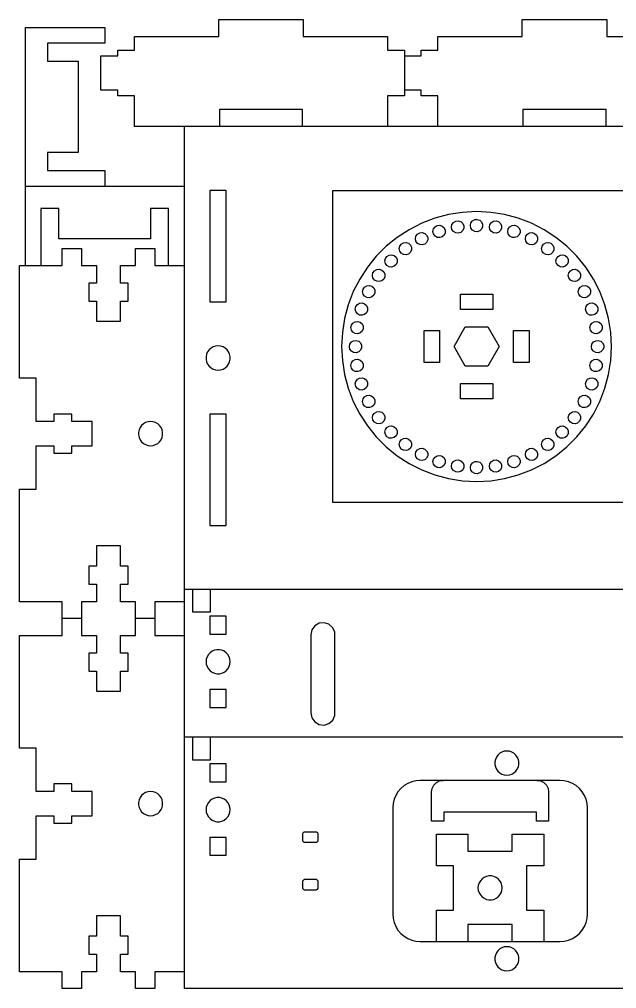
# Model space of a CAD drawing. Header units: millimetres. Extents: x 2644 to 3005, y 284 to 641.
# Drawn here: x 2644.4 to 2751.2, y 467.2 to 640.5 of the extents above; entities that cross this region are included whole.
import ezdxf

# ---------------------------------------------------------------- set-up
doc = ezdxf.new("R2010")
doc.units = ezdxf.units.MM
doc.layers.add('图层 01', color=18, linetype='Continuous', true_color=0x000000)

msp = doc.modelspace()

# ---------------------------------------------------------------- linework, layer by layer
at = {"layer": '图层 01', "color": 5, "true_color": 0x0000ff}
for p, q in [((2680.02, 637.48), (2680.02, 640.53)), ((2680.02, 640.53), (2695.14, 640.53)), ((2695.14, 640.53), (2695.14, 637.48)), ((2734.3, 637.48), (2734.3, 640.53)), ((2734.3, 640.53), (2749.41, 640.53)), ((2749.41, 640.53), (2749.41, 637.48)), ((2645.43, 610.7), (2645.43, 639.08)), ((2645.43, 639.08), (2659.61, 639.08)), ((2659.61, 639.08), (2659.61, 636.3)), ((2659.61, 636.3), (2649.41, 636.3)), ((2649.41, 636.3), (2649.41, 633.08)), ((2664.94, 635.03), (2664.94, 637.48)), ((2664.94, 637.48), (2680.02, 637.48)), ((2695.14, 637.48), (2710.22, 637.48)), ((2710.22, 637.48), (2710.22, 635.03)), ((2719.22, 635.03), (2719.22, 637.48)), ((2719.22, 637.48), (2734.3, 637.48)), ((2749.41, 637.48), (2764.5, 637.48)), ((2661.94, 634.03), (2661.94, 635.03)), ((2661.94, 635.03), (2664.94, 635.03)), ((2710.22, 635.03), (2713.22, 635.03)), ((2713.22, 635.03), (2713.22, 626.85)), ((2716.22, 634.03), (2716.22, 635.03)), ((2716.22, 635.03), (2719.22, 635.03)), ((2649.41, 633.08), (2654.85, 633.08)), ((2654.85, 633.08), (2654.85, 616.7)), ((2658.94, 627.85), (2658.94, 634.03)), ((2658.94, 634.03), (2661.94, 634.03)), ((2713.22, 634.03), (2716.22, 634.03)), ((2661.94, 627.85), (2658.94, 627.85)), ((2661.94, 626.85), (2661.94, 627.85)), ((2716.22, 627.85), (2713.22, 627.85)), ((2716.22, 626.85), (2716.22, 627.85)), ((2664.94, 626.85), (2661.94, 626.85)), ((2664.94, 621.35), (2664.94, 626.85)), ((2713.22, 626.85), (2710.22, 626.85)), ((2710.22, 626.85), (2710.22, 621.35)), ((2719.22, 626.85), (2716.22, 626.85)), ((2719.22, 621.35), (2719.22, 626.85)), ((2695.01, 624.4), (2680.15, 624.4)), ((2680.15, 624.4), (2680.15, 621.35)), ((2695.01, 621.35), (2695.01, 624.4)), ((2749.28, 624.4), (2734.43, 624.4)), ((2734.43, 624.4), (2734.43, 621.35)), ((2749.28, 621.35), (2749.28, 624.4)), ((2821.78, 621.35), (2664.94, 621.35)), ((2673.81, 621.35), (2673.81, 467.16)), ((2654.85, 616.7), (2649.41, 616.7)), ((2649.41, 616.7), (2649.41, 613.48)), ((2649.41, 613.48), (2659.61, 613.48)), ((2659.61, 613.48), (2659.61, 610.7)), ((2645.43, 596.52), (2645.43, 610.7)), ((2645.43, 610.7), (2673.81, 610.7)), ((2681.36, 609.92), (2678.44, 609.92)), ((2678.44, 609.92), (2678.44, 590)), ((2681.36, 590), (2681.36, 609.92)), ((2802.35, 609.87), (2700.33, 609.87)), ((2700.33, 609.87), (2700.33, 554.15)), ((2651.43, 606.72), (2648.21, 606.72)), ((2648.21, 606.72), (2648.21, 596.52)), ((2651.43, 601.28), (2651.43, 606.72)), ((2671.03, 606.72), (2667.81, 606.72)), ((2667.81, 606.72), (2667.81, 601.28)), ((2671.03, 596.52), (2671.03, 606.72)), ((2721.11, 605.62), (2718.67, 604.96)), ((2723.61, 606.01), (2721.11, 605.62)), ((2726.13, 606.15), (2723.61, 606.01)), ((2728.65, 606.01), (2726.13, 606.15)), ((2731.15, 605.62), (2728.65, 606.01)), ((2733.59, 604.96), (2731.15, 605.62)), ((2716.31, 604.06), (2714.06, 602.91)), ((2718.67, 604.96), (2716.31, 604.06)), ((2718.43, 603.05), (2718.7, 603.42)), ((2718.7, 603.42), (2719.1, 603.65)), ((2719.1, 603.65), (2719.56, 603.7)), ((2719.56, 603.7), (2719.99, 603.56)), ((2719.99, 603.56), (2720.34, 603.25)), ((2721.63, 603.39), (2721.73, 603.84)), ((2721.73, 602.94), (2721.63, 603.39)), ((2721.73, 603.84), (2722, 604.21)), ((2722, 604.21), (2722.4, 604.44)), ((2722.4, 604.44), (2722.86, 604.49)), ((2722.86, 604.49), (2723.3, 604.35)), ((2723.3, 604.35), (2723.64, 604.04)), ((2723.64, 604.04), (2723.83, 603.62)), ((2723.83, 603.62), (2723.83, 603.16)), ((2725.02, 603.66), (2725.12, 604.11)), ((2725.12, 603.2), (2725.02, 603.66)), ((2725.12, 604.11), (2725.39, 604.48)), ((2725.39, 604.48), (2725.79, 604.71)), ((2725.79, 604.71), (2726.24, 604.76)), ((2726.24, 604.76), (2726.68, 604.62)), ((2726.68, 604.62), (2727.02, 604.31)), ((2727.02, 604.31), (2727.21, 603.89)), ((2727.21, 603.43), (2727.02, 603)), ((2727.21, 603.89), (2727.21, 603.43)), ((2728.41, 603.39), (2728.5, 603.84)), ((2728.5, 602.94), (2728.41, 603.39)), ((2728.5, 603.84), (2728.77, 604.21)), ((2728.77, 604.21), (2729.17, 604.44)), ((2729.17, 604.44), (2729.63, 604.49)), ((2729.63, 604.49), (2730.07, 604.35)), ((2730.07, 604.35), (2730.41, 604.04)), ((2730.41, 604.04), (2730.6, 603.62)), ((2730.6, 603.62), (2730.6, 603.16)), ((2731.8, 603.05), (2732.08, 603.42)), ((2732.08, 603.42), (2732.47, 603.65)), ((2732.47, 603.65), (2732.93, 603.7)), ((2732.93, 603.7), (2733.37, 603.56)), ((2733.37, 603.56), (2733.71, 603.25)), ((2735.94, 604.06), (2733.59, 604.96)), ((2738.2, 602.91), (2735.94, 604.06)), ((2714.06, 602.91), (2711.94, 601.54)), ((2715.19, 601.3), (2715.29, 601.75)), ((2715.29, 601.75), (2715.56, 602.12)), ((2715.56, 602.12), (2715.96, 602.35)), ((2715.96, 602.35), (2716.42, 602.4)), ((2716.42, 602.4), (2716.86, 602.26)), ((2716.86, 602.26), (2717.2, 601.95)), ((2717.2, 601.95), (2717.39, 601.53)), ((2718.33, 602.6), (2718.43, 603.05)), ((2718.43, 602.15), (2718.33, 602.6)), ((2718.7, 601.77), (2718.43, 602.15)), ((2719.1, 601.54), (2718.7, 601.77)), ((2719.99, 601.64), (2719.56, 601.49)), ((2720.34, 601.94), (2719.99, 601.64)), ((2720.34, 603.25), (2720.52, 602.83)), ((2720.52, 602.37), (2720.34, 601.94)), ((2720.52, 602.83), (2720.52, 602.37)), ((2722, 602.57), (2721.73, 602.94)), ((2722.4, 602.34), (2722, 602.57)), ((2722.86, 602.29), (2722.4, 602.34)), ((2723.3, 602.43), (2722.86, 602.29)), ((2723.64, 602.74), (2723.3, 602.43)), ((2723.83, 603.16), (2723.64, 602.74)), ((2725.39, 602.83), (2725.12, 603.2)), ((2725.79, 602.6), (2725.39, 602.83)), ((2726.24, 602.55), (2725.79, 602.6)), ((2726.68, 602.7), (2726.24, 602.55)), ((2727.02, 603), (2726.68, 602.7)), ((2728.77, 602.57), (2728.5, 602.94)), ((2729.17, 602.34), (2728.77, 602.57)), ((2729.63, 602.29), (2729.17, 602.34)), ((2730.07, 602.43), (2729.63, 602.29)), ((2730.41, 602.74), (2730.07, 602.43)), ((2730.6, 603.16), (2730.41, 602.74)), ((2731.71, 602.6), (2731.8, 603.05)), ((2731.8, 602.15), (2731.71, 602.6)), ((2732.08, 601.77), (2731.8, 602.15)), ((2732.47, 601.54), (2732.08, 601.77)), ((2733.37, 601.64), (2732.93, 601.49)), ((2733.71, 601.94), (2733.37, 601.64)), ((2733.71, 603.25), (2733.9, 602.83)), ((2733.9, 602.37), (2733.71, 601.94)), ((2733.9, 602.83), (2733.9, 602.37)), ((2734.85, 601.3), (2734.94, 601.75)), ((2734.94, 601.75), (2735.21, 602.12)), ((2735.21, 602.12), (2735.61, 602.35)), ((2735.61, 602.35), (2736.07, 602.4)), ((2736.07, 602.4), (2736.51, 602.26)), ((2736.51, 602.26), (2736.85, 601.95)), ((2736.85, 601.95), (2737.04, 601.53)), ((2740.31, 601.54), (2738.2, 602.91)), ((2667.81, 601.28), (2651.43, 601.28)), ((2709.98, 599.95), (2708.19, 598.16)), ((2711.94, 601.54), (2709.98, 599.95)), ((2712.3, 599.52), (2712.39, 599.97)), ((2712.39, 599.97), (2712.66, 600.35)), ((2712.66, 600.35), (2713.06, 600.58)), ((2713.06, 600.58), (2713.52, 600.62)), ((2713.52, 600.62), (2713.96, 600.48)), ((2713.96, 600.48), (2714.3, 600.17)), ((2714.3, 600.17), (2714.49, 599.75)), ((2715.29, 600.85), (2715.19, 601.3)), ((2715.56, 600.47), (2715.29, 600.85)), ((2715.96, 600.24), (2715.56, 600.47)), ((2716.42, 600.19), (2715.96, 600.24)), ((2716.86, 600.34), (2716.42, 600.19)), ((2717.2, 600.65), (2716.86, 600.34)), ((2717.39, 601.07), (2717.2, 600.65)), ((2717.39, 601.53), (2717.39, 601.07)), ((2719.56, 601.49), (2719.1, 601.54)), ((2732.93, 601.49), (2732.47, 601.54)), ((2734.94, 600.85), (2734.85, 601.3)), ((2735.21, 600.47), (2734.94, 600.85)), ((2735.61, 600.24), (2735.21, 600.47)), ((2736.07, 600.19), (2735.61, 600.24)), ((2736.51, 600.34), (2736.07, 600.19)), ((2736.85, 600.65), (2736.51, 600.34)), ((2737.04, 601.07), (2736.85, 600.65)), ((2737.04, 601.53), (2737.04, 601.07)), ((2737.74, 599.52), (2737.84, 599.97)), ((2737.84, 599.97), (2738.11, 600.35)), ((2738.11, 600.35), (2738.51, 600.58)), ((2738.51, 600.58), (2738.97, 600.62)), ((2738.97, 600.62), (2739.4, 600.48)), ((2739.4, 600.48), (2739.75, 600.17)), ((2739.75, 600.17), (2739.93, 599.75)), ((2742.28, 599.95), (2740.31, 601.54)), ((2744.06, 598.16), (2742.28, 599.95)), ((2652, 596.52), (2652, 599.52)), ((2652, 599.52), (2655.46, 599.52)), ((2655.46, 599.52), (2655.46, 596.52)), ((2665.14, 596.52), (2665.14, 599.52)), ((2665.14, 599.52), (2668.6, 599.52)), ((2668.6, 599.52), (2668.6, 596.52)), ((2708.19, 598.16), (2706.6, 596.2)), ((2709.81, 597.77), (2710.08, 598.14)), ((2710.08, 598.14), (2710.48, 598.37)), ((2710.48, 598.37), (2710.94, 598.42)), ((2710.94, 598.42), (2711.38, 598.28)), ((2711.38, 598.28), (2711.72, 597.97)), ((2712.39, 599.07), (2712.3, 599.52)), ((2712.66, 598.7), (2712.39, 599.07)), ((2713.06, 598.47), (2712.66, 598.7)), ((2713.52, 598.42), (2713.06, 598.47)), ((2713.96, 598.56), (2713.52, 598.42)), ((2714.3, 598.87), (2713.96, 598.56)), ((2714.49, 599.29), (2714.3, 598.87)), ((2714.49, 599.75), (2714.49, 599.29)), ((2737.84, 599.07), (2737.74, 599.52)), ((2738.11, 598.7), (2737.84, 599.07)), ((2738.51, 598.47), (2738.11, 598.7)), ((2738.97, 598.42), (2738.51, 598.47)), ((2739.4, 598.56), (2738.97, 598.42)), ((2739.75, 598.87), (2739.4, 598.56)), ((2739.93, 599.29), (2739.75, 598.87)), ((2739.93, 599.75), (2739.93, 599.29)), ((2740.42, 597.77), (2740.69, 598.14)), ((2740.69, 598.14), (2741.09, 598.37)), ((2741.09, 598.37), (2741.55, 598.42)), ((2741.55, 598.42), (2741.99, 598.28)), ((2741.99, 598.28), (2742.33, 597.97)), ((2745.65, 596.2), (2744.06, 598.16)), ((2644.36, 576.34), (2644.36, 596.52)), ((2644.36, 596.52), (2652, 596.52)), ((2655.46, 596.52), (2658.14, 596.52)), ((2658.14, 596.52), (2658.14, 593.34)), ((2662.46, 593.34), (2662.46, 596.52)), ((2662.46, 596.52), (2665.14, 596.52)), ((2668.6, 596.52), (2673.81, 596.52)), ((2709.71, 597.32), (2709.81, 597.77)), ((2709.81, 596.87), (2709.71, 597.32)), ((2710.08, 596.49), (2709.81, 596.87)), ((2710.48, 596.26), (2710.08, 596.49)), ((2711.72, 596.66), (2711.38, 596.36)), ((2711.72, 597.97), (2711.91, 597.55)), ((2711.91, 597.09), (2711.72, 596.66)), ((2711.91, 597.55), (2711.91, 597.09)), ((2740.33, 597.32), (2740.42, 597.77)), ((2740.42, 596.87), (2740.33, 597.32)), ((2740.69, 596.49), (2740.42, 596.87)), ((2741.09, 596.26), (2740.69, 596.49)), ((2742.33, 596.66), (2741.99, 596.36)), ((2742.33, 597.97), (2742.52, 597.55)), ((2742.52, 597.09), (2742.33, 596.66)), ((2742.52, 597.55), (2742.52, 597.09)), ((2706.6, 596.2), (2705.23, 594.08)), ((2707.51, 594.73), (2707.6, 595.18)), ((2707.6, 594.28), (2707.51, 594.73)), ((2707.6, 595.18), (2707.88, 595.56)), ((2707.88, 595.56), (2708.27, 595.79)), ((2708.27, 595.79), (2708.73, 595.84)), ((2708.73, 595.84), (2709.17, 595.69)), ((2709.17, 595.69), (2709.51, 595.38)), ((2709.51, 595.38), (2709.7, 594.96)), ((2709.7, 594.96), (2709.7, 594.5)), ((2710.94, 596.21), (2710.48, 596.26)), ((2711.38, 596.36), (2710.94, 596.21)), ((2741.55, 596.21), (2741.09, 596.26)), ((2741.99, 596.36), (2741.55, 596.21)), ((2742.53, 594.73), (2742.63, 595.18)), ((2742.63, 594.28), (2742.53, 594.73)), ((2742.63, 595.18), (2742.9, 595.56)), ((2742.9, 595.56), (2743.3, 595.79)), ((2743.3, 595.79), (2743.76, 595.84)), ((2743.76, 595.84), (2744.19, 595.69)), ((2744.19, 595.69), (2744.54, 595.38)), ((2744.54, 595.38), (2744.72, 594.96)), ((2744.72, 594.96), (2744.72, 594.5)), ((2747.03, 594.08), (2745.65, 596.2)), ((2658.14, 593.34), (2656.79, 593.34)), ((2656.79, 593.34), (2656.79, 590.12)), ((2663.81, 593.34), (2662.46, 593.34)), ((2663.81, 590.12), (2663.81, 593.34)), ((2705.23, 594.08), (2704.08, 591.83)), ((2706.5, 592.89), (2706.96, 592.94)), ((2706.96, 592.94), (2707.4, 592.8)), ((2707.88, 593.91), (2707.6, 594.28)), ((2708.27, 593.68), (2707.88, 593.91)), ((2708.73, 593.63), (2708.27, 593.68)), ((2709.17, 593.77), (2708.73, 593.63)), ((2709.51, 594.08), (2709.17, 593.77)), ((2709.7, 594.5), (2709.51, 594.08)), ((2742.9, 593.91), (2742.63, 594.28)), ((2743.3, 593.68), (2742.9, 593.91)), ((2743.76, 593.63), (2743.3, 593.68)), ((2744.19, 593.77), (2743.76, 593.63)), ((2744.54, 594.08), (2744.19, 593.77)), ((2744.72, 594.5), (2744.54, 594.08)), ((2745.07, 592.89), (2745.53, 592.94)), ((2745.53, 592.94), (2745.97, 592.8)), ((2748.18, 591.83), (2747.03, 594.08)), ((2704.08, 591.83), (2703.17, 589.47)), ((2705.73, 591.84), (2705.83, 592.29)), ((2705.83, 591.39), (2705.73, 591.84)), ((2705.83, 592.29), (2706.1, 592.66)), ((2706.1, 591.01), (2705.83, 591.39)), ((2706.1, 592.66), (2706.5, 592.89)), ((2707.4, 592.8), (2707.74, 592.49)), ((2707.74, 592.49), (2707.93, 592.07)), ((2707.93, 591.61), (2707.74, 591.19)), ((2707.93, 592.07), (2707.93, 591.61)), ((2723.25, 588.63), (2723.25, 591.39)), ((2723.25, 591.39), (2729.01, 591.39)), ((2729.01, 591.39), (2729.01, 588.63)), ((2744.31, 591.84), (2744.4, 592.29)), ((2744.4, 591.39), (2744.31, 591.84)), ((2744.4, 592.29), (2744.67, 592.66)), ((2744.67, 591.01), (2744.4, 591.39)), ((2744.67, 592.66), (2745.07, 592.89)), ((2745.97, 592.8), (2746.31, 592.49)), ((2746.31, 592.49), (2746.5, 592.07)), ((2746.5, 591.61), (2746.31, 591.19)), ((2746.5, 592.07), (2746.5, 591.61)), ((2749.08, 589.47), (2748.18, 591.83)), ((2656.79, 590.12), (2658.14, 590.12)), ((2658.14, 590.12), (2658.14, 586.52)), ((2662.46, 586.52), (2662.46, 590.12)), ((2662.46, 590.12), (2663.81, 590.12)), ((2678.44, 590), (2681.36, 590)), ((2703.17, 589.47), (2702.52, 587.03)), ((2704.53, 589.15), (2704.8, 589.52)), ((2704.8, 589.52), (2705.2, 589.75)), ((2705.2, 589.75), (2705.66, 589.8)), ((2705.66, 589.8), (2706.1, 589.66)), ((2706.5, 590.78), (2706.1, 591.01)), ((2706.1, 589.66), (2706.44, 589.35)), ((2706.96, 590.74), (2706.5, 590.78)), ((2707.4, 590.88), (2706.96, 590.74)), ((2707.74, 591.19), (2707.4, 590.88)), ((2745.07, 590.78), (2744.67, 591.01)), ((2745.53, 590.74), (2745.07, 590.78)), ((2745.97, 590.88), (2745.53, 590.74)), ((2745.7, 589.15), (2745.97, 589.52)), ((2746.31, 591.19), (2745.97, 590.88)), ((2745.97, 589.52), (2746.37, 589.75)), ((2746.37, 589.75), (2746.83, 589.8)), ((2746.83, 589.8), (2747.27, 589.66)), ((2747.27, 589.66), (2747.61, 589.35)), ((2749.74, 587.03), (2749.08, 589.47)), ((2704.43, 588.7), (2704.53, 589.15)), ((2704.53, 588.25), (2704.43, 588.7)), ((2704.8, 587.88), (2704.53, 588.25)), ((2705.2, 587.65), (2704.8, 587.88)), ((2706.1, 587.74), (2705.66, 587.6)), ((2706.44, 588.05), (2706.1, 587.74)), ((2706.44, 589.35), (2706.63, 588.93)), ((2706.63, 588.47), (2706.44, 588.05)), ((2706.63, 588.93), (2706.63, 588.47)), ((2729.01, 588.63), (2723.25, 588.63)), ((2745.61, 588.7), (2745.7, 589.15)), ((2745.7, 588.25), (2745.61, 588.7)), ((2745.97, 587.88), (2745.7, 588.25)), ((2746.37, 587.65), (2745.97, 587.88)), ((2747.27, 587.74), (2746.83, 587.6)), ((2747.61, 588.05), (2747.27, 587.74)), ((2747.61, 589.35), (2747.8, 588.93)), ((2747.8, 588.47), (2747.61, 588.05)), ((2747.8, 588.93), (2747.8, 588.47)), ((2658.14, 586.52), (2662.46, 586.52)), ((2702.52, 587.03), (2702.13, 584.53)), ((2703.74, 585.85), (2704.01, 586.22)), ((2704.01, 586.22), (2704.41, 586.45)), ((2704.41, 586.45), (2704.87, 586.5)), ((2704.87, 586.5), (2705.3, 586.36)), ((2705.66, 587.6), (2705.2, 587.65)), ((2705.3, 586.36), (2705.65, 586.05)), ((2705.65, 586.05), (2705.83, 585.63)), ((2746.83, 587.6), (2746.37, 587.65)), ((2746.49, 585.85), (2746.77, 586.22)), ((2746.77, 586.22), (2747.16, 586.45)), ((2747.16, 586.45), (2747.62, 586.5)), ((2747.62, 586.5), (2748.06, 586.36)), ((2748.06, 586.36), (2748.4, 586.05)), ((2748.4, 586.05), (2748.59, 585.63)), ((2750.13, 584.53), (2749.74, 587.03)), ((2702.13, 584.53), (2701.99, 582.01)), ((2703.64, 585.4), (2703.74, 585.85)), ((2703.74, 584.95), (2703.64, 585.4)), ((2704.01, 584.57), (2703.74, 584.95)), ((2704.41, 584.34), (2704.01, 584.57)), ((2704.87, 584.29), (2704.41, 584.34)), ((2705.3, 584.44), (2704.87, 584.29)), ((2705.65, 584.75), (2705.3, 584.44)), ((2705.83, 585.17), (2705.65, 584.75)), ((2705.83, 585.63), (2705.83, 585.17)), ((2716.75, 579.13), (2716.75, 584.89)), ((2716.75, 584.89), (2719.51, 584.89)), ((2719.51, 584.89), (2719.51, 579.13)), ((2722.09, 582.01), (2724.11, 585.51)), ((2724.11, 585.51), (2728.15, 585.51)), ((2728.15, 585.51), (2730.17, 582.01)), ((2732.75, 579.13), (2732.75, 584.89)), ((2732.75, 584.89), (2735.51, 584.89)), ((2735.51, 584.89), (2735.51, 579.13)), ((2746.4, 585.4), (2746.49, 585.85)), ((2746.49, 584.95), (2746.4, 585.4)), ((2746.77, 584.57), (2746.49, 584.95)), ((2747.16, 584.34), (2746.77, 584.57)), ((2747.62, 584.29), (2747.16, 584.34)), ((2748.06, 584.44), (2747.62, 584.29)), ((2748.4, 584.75), (2748.06, 584.44)), ((2748.59, 585.17), (2748.4, 584.75)), ((2748.59, 585.63), (2748.59, 585.17)), ((2750.26, 582.01), (2750.13, 584.53)), ((2703.47, 582.46), (2703.74, 582.83)), ((2703.74, 582.83), (2704.14, 583.06)), ((2704.14, 583.06), (2704.6, 583.11)), ((2704.6, 583.11), (2705.04, 582.97)), ((2705.04, 582.97), (2705.38, 582.66)), ((2705.38, 582.66), (2705.57, 582.24)), ((2746.76, 582.46), (2747.03, 582.83)), ((2747.03, 582.83), (2747.43, 583.06)), ((2747.43, 583.06), (2747.89, 583.11)), ((2747.89, 583.11), (2748.33, 582.97)), ((2748.33, 582.97), (2748.67, 582.66)), ((2748.67, 582.66), (2748.86, 582.24)), ((2678.03, 581.04), (2677.85, 580.63)), ((2678.3, 581.41), (2678.03, 581.04)), ((2678.63, 581.71), (2678.3, 581.41)), ((2679.02, 581.93), (2678.63, 581.71)), ((2679.45, 582.07), (2679.02, 581.93)), ((2679.9, 582.12), (2679.45, 582.07)), ((2680.35, 582.07), (2679.9, 582.12)), ((2680.78, 581.93), (2680.35, 582.07)), ((2681.17, 581.71), (2680.78, 581.93)), ((2681.51, 581.41), (2681.17, 581.71)), ((2681.77, 581.04), (2681.51, 581.41)), ((2681.96, 580.63), (2681.77, 581.04)), ((2701.99, 582.01), (2702.13, 579.49)), ((2703.38, 582.01), (2703.47, 582.46)), ((2703.47, 581.56), (2703.38, 582.01)), ((2703.74, 581.19), (2703.47, 581.56)), ((2704.14, 580.96), (2703.74, 581.19)), ((2704.6, 580.91), (2704.14, 580.96)), ((2705.04, 581.05), (2704.6, 580.91)), ((2705.38, 581.36), (2705.04, 581.05)), ((2705.57, 581.78), (2705.38, 581.36)), ((2705.57, 582.24), (2705.57, 581.78)), ((2724.11, 578.51), (2722.09, 582.01)), ((2730.17, 582.01), (2728.15, 578.51)), ((2746.67, 582.01), (2746.76, 582.46)), ((2746.76, 581.56), (2746.67, 582.01)), ((2747.03, 581.19), (2746.76, 581.56)), ((2747.43, 580.96), (2747.03, 581.19)), ((2747.89, 580.91), (2747.43, 580.96)), ((2748.33, 581.05), (2747.89, 580.91)), ((2748.67, 581.36), (2748.33, 581.05)), ((2748.86, 581.78), (2748.67, 581.36)), ((2748.86, 582.24), (2748.86, 581.78)), ((2750.13, 579.49), (2750.26, 582.01)), ((2677.85, 580.63), (2677.76, 580.19)), ((2677.76, 580.19), (2677.76, 579.73)), ((2677.76, 579.73), (2677.85, 579.29)), ((2677.85, 579.29), (2678.03, 578.88)), ((2681.77, 578.88), (2681.96, 579.29)), ((2682.05, 580.19), (2681.96, 580.63)), ((2681.96, 579.29), (2682.05, 579.73)), ((2682.05, 579.73), (2682.05, 580.19)), ((2702.13, 579.49), (2702.52, 576.99)), ((2703.64, 578.62), (2703.74, 579.08)), ((2703.74, 579.08), (2704.01, 579.45)), ((2704.01, 579.45), (2704.41, 579.68)), ((2704.41, 579.68), (2704.87, 579.73)), ((2704.87, 579.73), (2705.3, 579.58)), ((2705.3, 579.58), (2705.65, 579.28)), ((2705.65, 579.28), (2705.83, 578.85)), ((2719.51, 579.13), (2716.75, 579.13)), ((2735.51, 579.13), (2732.75, 579.13)), ((2746.4, 578.62), (2746.49, 579.08)), ((2746.49, 579.08), (2746.77, 579.45)), ((2746.77, 579.45), (2747.16, 579.68)), ((2747.16, 579.68), (2747.62, 579.73)), ((2747.62, 579.73), (2748.06, 579.58)), ((2748.06, 579.58), (2748.4, 579.28)), ((2748.4, 579.28), (2748.59, 578.85)), ((2749.74, 576.99), (2750.13, 579.49)), ((2678.03, 578.88), (2678.3, 578.52)), ((2678.3, 578.52), (2678.63, 578.21)), ((2678.63, 578.21), (2679.02, 577.99)), ((2679.02, 577.99), (2679.45, 577.85)), ((2679.45, 577.85), (2679.9, 577.8)), ((2679.9, 577.8), (2680.35, 577.85)), ((2680.35, 577.85), (2680.78, 577.99)), ((2680.78, 577.99), (2681.17, 578.21)), ((2681.17, 578.21), (2681.51, 578.52)), ((2681.51, 578.52), (2681.77, 578.88)), ((2703.74, 578.17), (2703.64, 578.62)), ((2704.01, 577.8), (2703.74, 578.17)), ((2704.41, 577.57), (2704.01, 577.8)), ((2704.87, 577.52), (2704.41, 577.57)), ((2705.3, 577.66), (2704.87, 577.52)), ((2705.65, 577.97), (2705.3, 577.66)), ((2705.83, 578.39), (2705.65, 577.97)), ((2705.83, 578.85), (2705.83, 578.39)), ((2728.15, 578.51), (2724.11, 578.51)), ((2746.49, 578.17), (2746.4, 578.62)), ((2746.77, 577.8), (2746.49, 578.17)), ((2747.16, 577.57), (2746.77, 577.8)), ((2747.62, 577.52), (2747.16, 577.57)), ((2748.06, 577.66), (2747.62, 577.52)), ((2748.4, 577.97), (2748.06, 577.66)), ((2748.59, 578.39), (2748.4, 577.97)), ((2748.59, 578.85), (2748.59, 578.39)), ((2647.36, 576.34), (2644.36, 576.34)), ((2647.36, 568.59), (2647.36, 576.34)), ((2702.52, 576.99), (2703.17, 574.55)), ((2704.43, 575.32), (2704.53, 575.77)), ((2704.53, 575.77), (2704.8, 576.15)), ((2704.8, 576.15), (2705.2, 576.38)), ((2705.2, 576.38), (2705.66, 576.42)), ((2705.66, 576.42), (2706.1, 576.28)), ((2706.1, 576.28), (2706.44, 575.97)), ((2706.44, 575.97), (2706.63, 575.55)), ((2745.61, 575.32), (2745.7, 575.77)), ((2745.7, 575.77), (2745.97, 576.15)), ((2745.97, 576.15), (2746.37, 576.38)), ((2746.37, 576.38), (2746.83, 576.42)), ((2746.83, 576.42), (2747.27, 576.28)), ((2747.27, 576.28), (2747.61, 575.97)), ((2747.61, 575.97), (2747.8, 575.55)), ((2749.08, 574.55), (2749.74, 576.99)), ((2703.17, 574.55), (2704.08, 572.19)), ((2704.53, 574.87), (2704.43, 575.32)), ((2704.8, 574.5), (2704.53, 574.87)), ((2705.2, 574.27), (2704.8, 574.5)), ((2705.66, 574.22), (2705.2, 574.27)), ((2706.1, 574.36), (2705.66, 574.22)), ((2706.44, 574.67), (2706.1, 574.36)), ((2706.63, 575.09), (2706.44, 574.67)), ((2706.63, 575.55), (2706.63, 575.09)), ((2723.25, 572.63), (2723.25, 575.39)), ((2723.25, 575.39), (2729.01, 575.39)), ((2729.01, 575.39), (2729.01, 572.63)), ((2745.7, 574.87), (2745.61, 575.32)), ((2745.97, 574.5), (2745.7, 574.87)), ((2746.37, 574.27), (2745.97, 574.5)), ((2746.83, 574.22), (2746.37, 574.27)), ((2747.27, 574.36), (2746.83, 574.22)), ((2747.61, 574.67), (2747.27, 574.36)), ((2747.8, 575.09), (2747.61, 574.67)), ((2747.8, 575.55), (2747.8, 575.09)), ((2748.18, 572.19), (2749.08, 574.55)), ((2704.08, 572.19), (2705.23, 569.94)), ((2705.73, 572.18), (2705.83, 572.63)), ((2705.83, 571.73), (2705.73, 572.18)), ((2705.83, 572.63), (2706.1, 573.01)), ((2706.1, 573.01), (2706.5, 573.24)), ((2706.5, 573.24), (2706.96, 573.29)), ((2706.96, 573.29), (2707.4, 573.14)), ((2707.4, 573.14), (2707.74, 572.84)), ((2707.74, 572.84), (2707.93, 572.41)), ((2707.93, 572.41), (2707.93, 571.95)), ((2729.01, 572.63), (2723.25, 572.63)), ((2744.31, 572.18), (2744.4, 572.63)), ((2744.4, 571.73), (2744.31, 572.18)), ((2744.4, 572.63), (2744.67, 573.01)), ((2744.67, 573.01), (2745.07, 573.24)), ((2745.07, 573.24), (2745.53, 573.29)), ((2745.53, 573.29), (2745.97, 573.14)), ((2745.97, 573.14), (2746.31, 572.84)), ((2746.31, 572.84), (2746.5, 572.41)), ((2746.5, 572.41), (2746.5, 571.95)), ((2747.03, 569.94), (2748.18, 572.19)), ((2706.1, 571.36), (2705.83, 571.73)), ((2706.5, 571.13), (2706.1, 571.36)), ((2706.96, 571.08), (2706.5, 571.13)), ((2707.4, 571.22), (2706.96, 571.08)), ((2707.74, 571.53), (2707.4, 571.22)), ((2707.93, 571.95), (2707.74, 571.53)), ((2744.67, 571.36), (2744.4, 571.73)), ((2745.07, 571.13), (2744.67, 571.36)), ((2745.53, 571.08), (2745.07, 571.13)), ((2745.97, 571.22), (2745.53, 571.08)), ((2746.31, 571.53), (2745.97, 571.22)), ((2746.5, 571.95), (2746.31, 571.53)), ((2653.76, 569.94), (2650.54, 569.94)), ((2650.54, 569.94), (2650.54, 568.59)), ((2653.76, 568.59), (2653.76, 569.94)), ((2681.36, 569.92), (2678.44, 569.92)), ((2678.44, 569.92), (2678.44, 550)), ((2681.36, 550), (2681.36, 569.92)), ((2705.23, 569.94), (2706.6, 567.82)), ((2707.51, 569.29), (2707.6, 569.74)), ((2707.6, 568.84), (2707.51, 569.29)), ((2707.6, 569.74), (2707.88, 570.11)), ((2707.88, 568.46), (2707.6, 568.84)), ((2707.88, 570.11), (2708.27, 570.34)), ((2708.27, 570.34), (2708.73, 570.39)), ((2708.73, 570.39), (2709.17, 570.25)), ((2709.17, 570.25), (2709.51, 569.94)), ((2709.51, 569.94), (2709.7, 569.52)), ((2709.7, 569.06), (2709.51, 568.64)), ((2709.7, 569.52), (2709.7, 569.06)), ((2742.53, 569.29), (2742.63, 569.74)), ((2742.63, 568.84), (2742.53, 569.29)), ((2742.63, 569.74), (2742.9, 570.11)), ((2742.9, 568.46), (2742.63, 568.84)), ((2742.9, 570.11), (2743.3, 570.34)), ((2743.3, 570.34), (2743.76, 570.39)), ((2743.76, 570.39), (2744.19, 570.25)), ((2744.19, 570.25), (2744.54, 569.94)), ((2744.54, 569.94), (2744.72, 569.52)), ((2744.72, 569.06), (2744.54, 568.64)), ((2744.72, 569.52), (2744.72, 569.06)), ((2745.65, 567.82), (2747.03, 569.94)), ((2650.54, 568.59), (2647.36, 568.59)), ((2657.36, 568.59), (2653.76, 568.59)), ((2657.36, 564.27), (2657.36, 568.59)), ((2665.77, 567.1), (2665.68, 566.65)), ((2665.95, 567.51), (2665.77, 567.1)), ((2666.22, 567.87), (2665.95, 567.51)), ((2666.55, 568.18), (2666.22, 567.87)), ((2666.94, 568.4), (2666.55, 568.18)), ((2667.37, 568.54), (2666.94, 568.4)), ((2667.82, 568.59), (2667.37, 568.54)), ((2668.27, 568.54), (2667.82, 568.59)), ((2668.7, 568.4), (2668.27, 568.54)), ((2669.09, 568.18), (2668.7, 568.4)), ((2669.43, 567.87), (2669.09, 568.18)), ((2669.69, 567.51), (2669.43, 567.87)), ((2669.88, 567.1), (2669.69, 567.51)), ((2669.97, 566.65), (2669.88, 567.1)), ((2706.6, 567.82), (2708.19, 565.86)), ((2708.27, 568.23), (2707.88, 568.46)), ((2708.73, 568.19), (2708.27, 568.23)), ((2709.17, 568.33), (2708.73, 568.19)), ((2709.51, 568.64), (2709.17, 568.33)), ((2709.71, 566.71), (2709.81, 567.16)), ((2709.81, 567.16), (2710.08, 567.53)), ((2710.08, 567.53), (2710.48, 567.76)), ((2710.48, 567.76), (2710.94, 567.81)), ((2710.94, 567.81), (2711.38, 567.66)), ((2711.38, 567.66), (2711.72, 567.36)), ((2711.72, 567.36), (2711.91, 566.94)), ((2711.91, 566.94), (2711.91, 566.47)), ((2740.33, 566.71), (2740.42, 567.16)), ((2740.42, 567.16), (2740.69, 567.53)), ((2740.69, 567.53), (2741.09, 567.76)), ((2741.09, 567.76), (2741.55, 567.81)), ((2741.55, 567.81), (2741.99, 567.66)), ((2741.99, 567.66), (2742.33, 567.36)), ((2742.33, 567.36), (2742.52, 566.94)), ((2742.52, 566.94), (2742.52, 566.47)), ((2743.3, 568.23), (2742.9, 568.46)), ((2743.76, 568.19), (2743.3, 568.23)), ((2744.19, 568.33), (2743.76, 568.19)), ((2744.06, 565.86), (2745.65, 567.82)), ((2744.54, 568.64), (2744.19, 568.33)), ((2665.68, 566.65), (2665.68, 566.2)), ((2665.68, 566.2), (2665.77, 565.76)), ((2665.77, 565.76), (2665.95, 565.35)), ((2665.95, 565.35), (2666.22, 564.98)), ((2669.43, 564.98), (2669.69, 565.35)), ((2669.69, 565.35), (2669.88, 565.76)), ((2669.88, 565.76), (2669.97, 566.2)), ((2669.97, 566.2), (2669.97, 566.65)), ((2708.19, 565.86), (2709.98, 564.07)), ((2709.81, 566.25), (2709.71, 566.71)), ((2710.08, 565.88), (2709.81, 566.25)), ((2710.48, 565.65), (2710.08, 565.88)), ((2710.94, 565.6), (2710.48, 565.65)), ((2711.38, 565.75), (2710.94, 565.6)), ((2711.72, 566.05), (2711.38, 565.75)), ((2711.91, 566.47), (2711.72, 566.05)), ((2712.39, 564.95), (2712.66, 565.32)), ((2712.66, 565.32), (2713.06, 565.55)), ((2713.06, 565.55), (2713.52, 565.6)), ((2713.52, 565.6), (2713.96, 565.46)), ((2713.96, 565.46), (2714.3, 565.15)), ((2737.84, 564.95), (2738.11, 565.32)), ((2738.11, 565.32), (2738.51, 565.55)), ((2738.51, 565.55), (2738.97, 565.6)), ((2738.97, 565.6), (2739.4, 565.46)), ((2739.4, 565.46), (2739.75, 565.15)), ((2740.42, 566.25), (2740.33, 566.71)), ((2740.69, 565.88), (2740.42, 566.25)), ((2741.09, 565.65), (2740.69, 565.88)), ((2741.55, 565.6), (2741.09, 565.65)), ((2741.99, 565.75), (2741.55, 565.6)), ((2742.33, 566.05), (2741.99, 565.75)), ((2742.28, 564.07), (2744.06, 565.86)), ((2742.52, 566.47), (2742.33, 566.05)), ((2647.36, 556.52), (2647.36, 564.27)), ((2647.36, 564.27), (2650.54, 564.27)), ((2650.54, 564.27), (2650.54, 562.92)), ((2653.76, 562.92), (2653.76, 564.27)), ((2653.76, 564.27), (2657.36, 564.27)), ((2666.22, 564.98), (2666.55, 564.68)), ((2666.55, 564.68), (2666.94, 564.46)), ((2666.94, 564.46), (2667.37, 564.32)), ((2667.37, 564.32), (2667.82, 564.27)), ((2667.82, 564.27), (2668.27, 564.32)), ((2668.27, 564.32), (2668.7, 564.46)), ((2668.7, 564.46), (2669.09, 564.68)), ((2669.09, 564.68), (2669.43, 564.98)), ((2709.98, 564.07), (2711.94, 562.48)), ((2712.3, 564.5), (2712.39, 564.95)), ((2712.39, 564.05), (2712.3, 564.5)), ((2712.66, 563.68), (2712.39, 564.05)), ((2713.06, 563.45), (2712.66, 563.68)), ((2713.96, 563.54), (2713.52, 563.4)), ((2714.3, 563.85), (2713.96, 563.54)), ((2714.3, 565.15), (2714.49, 564.73)), ((2714.49, 564.27), (2714.3, 563.85)), ((2714.49, 564.73), (2714.49, 564.27)), ((2715.29, 563.18), (2715.56, 563.55)), ((2715.56, 563.55), (2715.96, 563.78)), ((2715.96, 563.78), (2716.42, 563.83)), ((2716.42, 563.83), (2716.86, 563.68)), ((2716.86, 563.68), (2717.2, 563.38)), ((2734.94, 563.18), (2735.21, 563.55)), ((2735.21, 563.55), (2735.61, 563.78)), ((2735.61, 563.78), (2736.07, 563.83)), ((2736.07, 563.83), (2736.51, 563.68)), ((2736.51, 563.68), (2736.85, 563.38)), ((2737.74, 564.5), (2737.84, 564.95)), ((2737.84, 564.05), (2737.74, 564.5)), ((2738.11, 563.68), (2737.84, 564.05)), ((2738.51, 563.45), (2738.11, 563.68)), ((2739.4, 563.54), (2738.97, 563.4)), ((2739.75, 563.85), (2739.4, 563.54)), ((2739.75, 565.15), (2739.93, 564.73)), ((2739.93, 564.27), (2739.75, 563.85)), ((2739.93, 564.73), (2739.93, 564.27)), ((2740.31, 562.48), (2742.28, 564.07)), ((2650.54, 562.92), (2653.76, 562.92)), ((2711.94, 562.48), (2714.06, 561.11)), ((2713.52, 563.4), (2713.06, 563.45)), ((2715.19, 562.72), (2715.29, 563.18)), ((2715.29, 562.27), (2715.19, 562.72)), ((2715.56, 561.9), (2715.29, 562.27)), ((2715.96, 561.67), (2715.56, 561.9)), ((2716.86, 561.77), (2716.42, 561.62)), ((2717.2, 562.07), (2716.86, 561.77)), ((2717.2, 563.38), (2717.39, 562.96)), ((2717.39, 562.49), (2717.2, 562.07)), ((2717.39, 562.96), (2717.39, 562.49)), ((2718.33, 561.42), (2718.43, 561.88)), ((2718.43, 561.88), (2718.7, 562.25)), ((2718.7, 562.25), (2719.1, 562.48)), ((2719.1, 562.48), (2719.56, 562.53)), ((2719.56, 562.53), (2719.99, 562.38)), ((2719.99, 562.38), (2720.34, 562.08)), ((2720.34, 562.08), (2720.52, 561.66)), ((2722.4, 561.69), (2722.86, 561.73)), ((2722.86, 561.73), (2723.3, 561.59)), ((2729.17, 561.69), (2729.63, 561.73)), ((2729.63, 561.73), (2730.07, 561.59)), ((2731.71, 561.42), (2731.8, 561.88)), ((2731.8, 561.88), (2732.08, 562.25)), ((2732.08, 562.25), (2732.47, 562.48)), ((2732.47, 562.48), (2732.93, 562.53)), ((2732.93, 562.53), (2733.37, 562.38)), ((2733.37, 562.38), (2733.71, 562.08)), ((2733.71, 562.08), (2733.9, 561.66)), ((2734.85, 562.72), (2734.94, 563.18)), ((2734.94, 562.27), (2734.85, 562.72)), ((2735.21, 561.9), (2734.94, 562.27)), ((2735.61, 561.67), (2735.21, 561.9)), ((2736.51, 561.77), (2736.07, 561.62)), ((2736.85, 562.07), (2736.51, 561.77)), ((2736.85, 563.38), (2737.04, 562.96)), ((2737.04, 562.49), (2736.85, 562.07)), ((2737.04, 562.96), (2737.04, 562.49)), ((2738.2, 561.11), (2740.31, 562.48)), ((2738.97, 563.4), (2738.51, 563.45)), ((2714.06, 561.11), (2716.31, 559.96)), ((2716.42, 561.62), (2715.96, 561.67)), ((2718.43, 560.97), (2718.33, 561.42)), ((2718.7, 560.6), (2718.43, 560.97)), ((2719.1, 560.37), (2718.7, 560.6)), ((2719.56, 560.32), (2719.1, 560.37)), ((2719.99, 560.47), (2719.56, 560.32)), ((2720.34, 560.77), (2719.99, 560.47)), ((2720.52, 561.19), (2720.34, 560.77)), ((2720.52, 561.66), (2720.52, 561.19)), ((2721.63, 560.63), (2721.73, 561.08)), ((2721.73, 560.18), (2721.63, 560.63)), ((2721.73, 561.08), (2722, 561.46)), ((2722, 559.81), (2721.73, 560.18)), ((2722, 561.46), (2722.4, 561.69)), ((2723.3, 561.59), (2723.64, 561.28)), ((2723.64, 561.28), (2723.83, 560.86)), ((2723.83, 560.4), (2723.64, 559.98)), ((2723.83, 560.86), (2723.83, 560.4)), ((2725.02, 560.37), (2725.12, 560.82)), ((2725.12, 559.91), (2725.02, 560.37)), ((2725.12, 560.82), (2725.39, 561.19)), ((2725.39, 561.19), (2725.79, 561.42)), ((2725.79, 561.42), (2726.24, 561.47)), ((2726.24, 561.47), (2726.68, 561.33)), ((2726.68, 561.33), (2727.02, 561.02)), ((2727.02, 561.02), (2727.21, 560.6)), ((2727.21, 560.14), (2727.02, 559.71)), ((2727.21, 560.6), (2727.21, 560.14)), ((2728.41, 560.63), (2728.5, 561.08)), ((2728.5, 560.18), (2728.41, 560.63)), ((2728.5, 561.08), (2728.77, 561.46)), ((2728.77, 559.81), (2728.5, 560.18)), ((2728.77, 561.46), (2729.17, 561.69)), ((2730.07, 561.59), (2730.41, 561.28)), ((2730.41, 561.28), (2730.6, 560.86)), ((2730.6, 560.4), (2730.41, 559.98)), ((2730.6, 560.86), (2730.6, 560.4)), ((2731.8, 560.97), (2731.71, 561.42)), ((2732.08, 560.6), (2731.8, 560.97)), ((2732.47, 560.37), (2732.08, 560.6)), ((2732.93, 560.32), (2732.47, 560.37)), ((2733.37, 560.47), (2732.93, 560.32)), ((2733.71, 560.77), (2733.37, 560.47)), ((2733.9, 561.19), (2733.71, 560.77)), ((2733.9, 561.66), (2733.9, 561.19)), ((2736.07, 561.62), (2735.61, 561.67)), ((2735.94, 559.96), (2738.2, 561.11)), ((2716.31, 559.96), (2718.67, 559.06)), ((2718.67, 559.06), (2721.11, 558.4)), ((2721.11, 558.4), (2723.61, 558.01)), ((2722.4, 559.58), (2722, 559.81)), ((2722.86, 559.53), (2722.4, 559.58)), ((2723.3, 559.67), (2722.86, 559.53)), ((2723.64, 559.98), (2723.3, 559.67)), ((2725.39, 559.54), (2725.12, 559.91)), ((2725.79, 559.31), (2725.39, 559.54)), ((2726.24, 559.26), (2725.79, 559.31)), ((2726.68, 559.41), (2726.24, 559.26)), ((2727.02, 559.71), (2726.68, 559.41)), ((2728.65, 558.01), (2731.15, 558.4)), ((2729.17, 559.58), (2728.77, 559.81)), ((2729.63, 559.53), (2729.17, 559.58)), ((2730.07, 559.67), (2729.63, 559.53)), ((2730.41, 559.98), (2730.07, 559.67)), ((2731.15, 558.4), (2733.59, 559.06)), ((2733.59, 559.06), (2735.94, 559.96)), ((2723.61, 558.01), (2726.13, 557.88)), ((2726.13, 557.88), (2728.65, 558.01)), ((2644.36, 536.34), (2644.36, 556.52)), ((2644.36, 556.52), (2647.36, 556.52)), ((2700.33, 554.15), (2802.35, 554.15)), ((2678.44, 550), (2681.36, 550)), ((2662.46, 546.34), (2658.14, 546.34)), ((2658.14, 546.34), (2658.14, 542.74)), ((2662.46, 542.74), (2662.46, 546.34)), ((2658.14, 542.74), (2656.79, 542.74)), ((2656.79, 542.74), (2656.79, 539.52)), ((2663.81, 542.74), (2662.46, 542.74)), ((2663.81, 539.52), (2663.81, 542.74)), ((2656.79, 539.52), (2658.14, 539.52)), ((2658.14, 539.52), (2658.14, 536.34)), ((2662.46, 536.34), (2662.46, 539.52)), ((2662.46, 539.52), (2663.81, 539.52)), ((2821.78, 538.57), (2673.81, 538.57)), ((2675.29, 538.57), (2675.29, 534.57)), ((2678.51, 534.57), (2678.51, 538.57)), ((2652, 536.34), (2644.36, 536.34)), ((2652, 533.34), (2652, 536.34)), ((2658.14, 536.34), (2655.46, 536.34)), ((2655.46, 536.34), (2655.46, 533.34)), ((2665.14, 536.34), (2662.46, 536.34)), ((2665.14, 533.34), (2665.14, 536.34)), ((2673.81, 536.34), (2668.6, 536.34)), ((2668.6, 536.34), (2668.6, 533.34)), ((2675.29, 534.57), (2678.51, 534.57)), ((2652, 530.34), (2652, 533.34)), ((2655.46, 533.34), (2652, 533.34)), ((2655.46, 533.34), (2655.46, 530.34)), ((2665.14, 530.34), (2665.14, 533.34)), ((2668.6, 533.34), (2665.14, 533.34)), ((2668.6, 533.34), (2668.6, 530.34)), ((2681.36, 533.8), (2678.44, 533.8)), ((2678.44, 533.8), (2678.44, 530.59)), ((2681.36, 530.59), (2681.36, 533.8)), ((2697.99, 532.51), (2697.21, 532.06)), ((2698.88, 532.6), (2697.99, 532.51)), ((2699.73, 532.32), (2698.88, 532.6)), ((2700.4, 531.72), (2699.73, 532.32)), ((2678.44, 530.59), (2681.36, 530.59)), ((2696.68, 531.33), (2696.5, 530.45)), ((2697.21, 532.06), (2696.68, 531.33)), ((2700.77, 530.9), (2700.4, 531.72)), ((2700.77, 516.01), (2700.77, 530.9)), ((2644.36, 510.16), (2644.36, 530.34)), ((2644.36, 530.34), (2652, 530.34)), ((2655.46, 530.34), (2658.14, 530.34)), ((2658.14, 530.34), (2658.14, 527.16)), ((2662.46, 527.16), (2662.46, 530.34)), ((2662.46, 530.34), (2665.14, 530.34)), ((2668.6, 530.34), (2673.81, 530.34)), ((2696.5, 530.45), (2696.5, 516.46)), ((2658.14, 527.16), (2656.79, 527.16)), ((2656.79, 527.16), (2656.79, 523.94)), ((2663.81, 527.16), (2662.46, 527.16)), ((2663.81, 523.94), (2663.81, 527.16)), ((2678.46, 527.23), (2678.16, 526.9)), ((2678.82, 527.5), (2678.46, 527.23)), ((2679.24, 527.68), (2678.82, 527.5)), ((2679.68, 527.77), (2679.24, 527.68)), ((2680.13, 527.77), (2679.68, 527.77)), ((2680.57, 527.68), (2680.13, 527.77)), ((2680.98, 527.5), (2680.57, 527.68)), ((2681.35, 527.23), (2680.98, 527.5)), ((2681.65, 526.9), (2681.35, 527.23)), ((2677.79, 526.08), (2677.74, 525.63)), ((2677.74, 525.63), (2677.79, 525.18)), ((2677.93, 526.51), (2677.79, 526.08)), ((2678.16, 526.9), (2677.93, 526.51)), ((2681.88, 526.51), (2681.65, 526.9)), ((2682.02, 526.08), (2681.88, 526.51)), ((2682.06, 525.63), (2682.02, 526.08)), ((2682.02, 525.18), (2682.06, 525.63)), ((2656.79, 523.94), (2658.14, 523.94)), ((2658.14, 523.94), (2658.14, 520.34)), ((2662.46, 520.34), (2662.46, 523.94)), ((2662.46, 523.94), (2663.81, 523.94)), ((2677.79, 525.18), (2677.93, 524.75)), ((2677.93, 524.75), (2678.16, 524.36)), ((2678.16, 524.36), (2678.46, 524.02)), ((2678.46, 524.02), (2678.82, 523.76)), ((2678.82, 523.76), (2679.24, 523.57)), ((2680.57, 523.57), (2680.98, 523.76)), ((2680.98, 523.76), (2681.35, 524.02)), ((2681.35, 524.02), (2681.65, 524.36)), ((2681.65, 524.36), (2681.88, 524.75)), ((2681.88, 524.75), (2682.02, 525.18)), ((2679.24, 523.57), (2679.68, 523.48)), ((2679.68, 523.48), (2680.13, 523.48)), ((2680.13, 523.48), (2680.57, 523.57)), ((2658.14, 520.34), (2662.46, 520.34)), ((2681.36, 520.66), (2678.44, 520.66)), ((2678.44, 520.66), (2678.44, 517.46)), ((2681.36, 517.46), (2681.36, 520.66)), ((2678.44, 517.46), (2681.36, 517.46)), ((2696.5, 516.46), (2696.68, 515.58)), ((2696.68, 515.58), (2697.21, 514.85)), ((2699.73, 514.59), (2700.4, 515.19)), ((2700.4, 515.19), (2700.77, 516.01)), ((2697.21, 514.85), (2697.99, 514.4)), ((2697.99, 514.4), (2698.88, 514.31)), ((2698.88, 514.31), (2699.73, 514.59)), ((2821.78, 512.11), (2673.81, 512.11)), ((2675.29, 512.11), (2675.29, 508.11)), ((2678.51, 508.11), (2678.51, 512.11)), ((2647.36, 510.16), (2644.36, 510.16)), ((2647.36, 502.41), (2647.36, 510.16)), ((2675.29, 508.11), (2678.51, 508.11)), ((2729.49, 508.17), (2729.4, 507.72)), ((2729.67, 508.58), (2729.49, 508.17)), ((2729.94, 508.94), (2729.67, 508.58)), ((2730.27, 509.25), (2729.94, 508.94)), ((2730.67, 509.47), (2730.27, 509.25)), ((2731.09, 509.61), (2730.67, 509.47)), ((2731.54, 509.66), (2731.09, 509.61)), ((2731.99, 509.61), (2731.54, 509.66)), ((2732.42, 509.47), (2731.99, 509.61)), ((2732.81, 509.25), (2732.42, 509.47)), ((2733.15, 508.94), (2732.81, 509.25)), ((2733.41, 508.58), (2733.15, 508.94)), ((2733.6, 508.17), (2733.41, 508.58)), ((2733.69, 507.72), (2733.6, 508.17)), ((2681.36, 507.34), (2678.44, 507.34)), ((2678.44, 507.34), (2678.44, 504.14)), ((2681.36, 504.14), (2681.36, 507.34)), ((2729.4, 507.72), (2729.4, 507.27)), ((2729.4, 507.27), (2729.49, 506.83)), ((2729.49, 506.83), (2729.67, 506.42)), ((2729.67, 506.42), (2729.94, 506.05)), ((2733.15, 506.05), (2733.41, 506.42)), ((2733.41, 506.42), (2733.6, 506.83)), ((2733.6, 506.83), (2733.69, 507.27)), ((2733.69, 507.27), (2733.69, 507.72)), ((2729.94, 506.05), (2730.27, 505.75)), ((2730.27, 505.75), (2730.67, 505.53)), ((2730.67, 505.53), (2731.09, 505.39)), ((2731.09, 505.39), (2731.54, 505.34)), ((2731.54, 505.34), (2731.99, 505.39)), ((2731.99, 505.39), (2732.42, 505.53)), ((2732.42, 505.53), (2732.81, 505.75)), ((2732.81, 505.75), (2733.15, 506.05)), ((2653.76, 503.76), (2650.54, 503.76)), ((2650.54, 503.76), (2650.54, 502.41)), ((2653.76, 502.41), (2653.76, 503.76)), ((2678.44, 504.14), (2681.36, 504.14)), ((2712.57, 502.97), (2712.07, 502.38)), ((2713.16, 503.47), (2712.57, 502.97)), ((2713.81, 503.87), (2713.16, 503.47)), ((2714.53, 504.17), (2713.81, 503.87)), ((2715.28, 504.35), (2714.53, 504.17)), ((2716.05, 504.41), (2715.28, 504.35)), ((2741.04, 504.41), (2716.05, 504.41)), ((2718.08, 502.33), (2718.18, 502.96)), ((2718.18, 502.96), (2718.47, 503.55)), ((2718.47, 503.55), (2718.94, 504.01)), ((2718.94, 504.01), (2719.52, 504.31)), ((2719.52, 504.31), (2720.16, 504.41)), ((2736.93, 504.41), (2737.57, 504.31)), ((2737.57, 504.31), (2738.15, 504.01)), ((2738.15, 504.01), (2738.61, 503.55)), ((2738.61, 503.55), (2738.91, 502.96)), ((2738.91, 502.96), (2739.01, 502.33)), ((2741.81, 504.35), (2741.04, 504.41)), ((2742.56, 504.17), (2741.81, 504.35)), ((2743.27, 503.87), (2742.56, 504.17)), ((2743.93, 503.47), (2743.27, 503.87)), ((2744.52, 502.97), (2743.93, 503.47)), ((2745.02, 502.38), (2744.52, 502.97)), ((2650.54, 502.41), (2647.36, 502.41)), ((2657.36, 502.41), (2653.76, 502.41)), ((2657.36, 498.09), (2657.36, 502.41)), ((2665.95, 501.33), (2665.77, 500.92)), ((2666.22, 501.69), (2665.95, 501.33)), ((2666.55, 502), (2666.22, 501.69)), ((2666.94, 502.22), (2666.55, 502)), ((2667.37, 502.36), (2666.94, 502.22)), ((2667.82, 502.41), (2667.37, 502.36)), ((2668.27, 502.36), (2667.82, 502.41)), ((2668.7, 502.22), (2668.27, 502.36)), ((2669.09, 502), (2668.7, 502.22)), ((2669.43, 501.69), (2669.09, 502)), ((2669.69, 501.33), (2669.43, 501.69)), ((2669.88, 500.92), (2669.69, 501.33)), ((2679.24, 501.22), (2678.82, 501.04)), ((2679.68, 501.32), (2679.24, 501.22)), ((2680.13, 501.32), (2679.68, 501.32)), ((2680.57, 501.22), (2680.13, 501.32)), ((2680.98, 501.04), (2680.57, 501.22)), ((2711.67, 501.73), (2711.37, 501.02)), ((2712.07, 502.38), (2711.67, 501.73)), ((2718.08, 497.13), (2718.08, 502.33)), ((2739.01, 502.33), (2739.01, 497.13)), ((2745.42, 501.73), (2745.02, 502.38)), ((2745.71, 501.02), (2745.42, 501.73)), ((2665.77, 500.92), (2665.68, 500.47)), ((2665.68, 500.47), (2665.68, 500.02)), ((2665.68, 500.02), (2665.77, 499.58)), ((2665.77, 499.58), (2665.95, 499.17)), ((2669.69, 499.17), (2669.88, 499.58)), ((2669.97, 500.47), (2669.88, 500.92)), ((2669.88, 499.58), (2669.97, 500.02)), ((2669.97, 500.02), (2669.97, 500.47)), ((2677.79, 499.62), (2677.74, 499.17)), ((2677.93, 500.05), (2677.79, 499.62)), ((2678.16, 500.44), (2677.93, 500.05)), ((2678.46, 500.78), (2678.16, 500.44)), ((2678.82, 501.04), (2678.46, 500.78)), ((2681.35, 500.78), (2680.98, 501.04)), ((2681.65, 500.44), (2681.35, 500.78)), ((2681.88, 500.05), (2681.65, 500.44)), ((2682.02, 499.62), (2681.88, 500.05)), ((2682.06, 499.17), (2682.02, 499.62)), ((2711.19, 500.27), (2711.13, 499.49)), ((2711.13, 499.49), (2711.13, 480.5)), ((2711.37, 501.02), (2711.19, 500.27)), ((2745.89, 500.27), (2745.71, 501.02)), ((2745.95, 499.49), (2745.89, 500.27)), ((2745.95, 480.5), (2745.95, 499.49)), ((2647.36, 490.34), (2647.36, 498.09)), ((2647.36, 498.09), (2650.54, 498.09)), ((2650.54, 498.09), (2650.54, 496.74)), ((2653.76, 496.74), (2653.76, 498.09)), ((2653.76, 498.09), (2657.36, 498.09)), ((2665.95, 499.17), (2666.22, 498.8)), ((2666.22, 498.8), (2666.55, 498.5)), ((2666.55, 498.5), (2666.94, 498.28)), ((2666.94, 498.28), (2667.37, 498.14)), ((2667.37, 498.14), (2667.82, 498.09)), ((2667.82, 498.09), (2668.27, 498.14)), ((2668.27, 498.14), (2668.7, 498.28)), ((2668.7, 498.28), (2669.09, 498.5)), ((2669.09, 498.5), (2669.43, 498.8)), ((2669.43, 498.8), (2669.69, 499.17)), ((2677.74, 499.17), (2677.79, 498.72)), ((2677.79, 498.72), (2677.93, 498.29)), ((2677.93, 498.29), (2678.16, 497.9)), ((2678.16, 497.9), (2678.46, 497.57)), ((2681.35, 497.57), (2681.65, 497.9)), ((2681.65, 497.9), (2681.88, 498.29)), ((2681.88, 498.29), (2682.02, 498.72)), ((2682.02, 498.72), (2682.06, 499.17)), ((2736.83, 498.73), (2720.26, 498.73)), ((2720.26, 498.73), (2720.26, 497.13)), ((2736.83, 497.13), (2736.83, 498.73)), ((2650.54, 496.74), (2653.76, 496.74)), ((2678.46, 497.57), (2678.82, 497.3)), ((2678.82, 497.3), (2679.24, 497.12)), ((2679.24, 497.12), (2679.68, 497.02)), ((2679.68, 497.02), (2680.13, 497.02)), ((2680.13, 497.02), (2680.57, 497.12)), ((2680.57, 497.12), (2680.98, 497.3)), ((2680.98, 497.3), (2681.35, 497.57)), ((2720.26, 497.13), (2718.08, 497.13)), ((2739.01, 497.13), (2736.83, 497.13)), ((2681.36, 494.2), (2678.44, 494.2)), ((2678.44, 494.2), (2678.44, 491)), ((2681.36, 491), (2681.36, 494.2)), ((2695.01, 494.87), (2695, 494.79)), ((2695, 494.79), (2695, 493.71)), ((2695.05, 494.95), (2695.01, 494.87)), ((2695.1, 495.02), (2695.05, 494.95)), ((2695.16, 495.08), (2695.1, 495.02)), ((2695.24, 495.12), (2695.16, 495.08)), ((2695.32, 495.15), (2695.24, 495.12)), ((2695.41, 495.16), (2695.32, 495.15)), ((2697.4, 495.16), (2695.41, 495.16)), ((2697.49, 495.15), (2697.4, 495.16)), ((2697.57, 495.12), (2697.49, 495.15)), ((2697.64, 495.08), (2697.57, 495.12)), ((2697.71, 495.02), (2697.64, 495.08)), ((2697.76, 494.95), (2697.71, 495.02)), ((2697.79, 494.87), (2697.76, 494.95)), ((2697.81, 494.79), (2697.79, 494.87)), ((2697.81, 493.71), (2697.81, 494.79)), ((2718.95, 489.14), (2718.95, 494.77)), ((2718.95, 494.77), (2724.58, 494.77)), ((2724.58, 494.77), (2724.58, 491.72)), ((2732.5, 491.72), (2732.5, 494.77)), ((2732.5, 494.77), (2738.13, 494.77)), ((2738.13, 494.77), (2738.13, 489.14)), ((2695, 493.71), (2695.01, 493.62)), ((2695.01, 493.62), (2695.05, 493.54)), ((2695.05, 493.54), (2695.1, 493.47)), ((2695.1, 493.47), (2695.16, 493.42)), ((2695.16, 493.42), (2695.24, 493.37)), ((2695.24, 493.37), (2695.32, 493.35)), ((2695.32, 493.35), (2695.41, 493.34)), ((2695.41, 493.34), (2697.4, 493.34)), ((2697.4, 493.34), (2697.49, 493.35)), ((2697.49, 493.35), (2697.57, 493.37)), ((2697.57, 493.37), (2697.64, 493.42)), ((2697.64, 493.42), (2697.71, 493.47)), ((2697.71, 493.47), (2697.76, 493.54)), ((2697.76, 493.54), (2697.79, 493.62)), ((2697.79, 493.62), (2697.81, 493.71)), ((2678.44, 491), (2681.36, 491)), ((2724.58, 491.72), (2732.5, 491.72)), ((2644.36, 470.16), (2644.36, 490.34)), ((2644.36, 490.34), (2647.36, 490.34)), ((2722, 489.14), (2718.95, 489.14)), ((2722, 481.22), (2722, 489.14)), ((2738.13, 489.14), (2735.08, 489.14)), ((2735.08, 489.14), (2735.08, 481.22)), ((2727.88, 487.23), (2727.46, 487.05)), ((2728.32, 487.33), (2727.88, 487.23)), ((2728.77, 487.33), (2728.32, 487.33)), ((2729.21, 487.23), (2728.77, 487.33)), ((2729.62, 487.05), (2729.21, 487.23)), ((2695.01, 486.37), (2695, 486.29)), ((2695, 486.29), (2695, 485.21)), ((2695.05, 486.45), (2695.01, 486.37)), ((2695.1, 486.52), (2695.05, 486.45)), ((2695.16, 486.58), (2695.1, 486.52)), ((2695.24, 486.62), (2695.16, 486.58)), ((2695.32, 486.65), (2695.24, 486.62)), ((2695.41, 486.66), (2695.32, 486.65)), ((2697.4, 486.66), (2695.41, 486.66)), ((2697.49, 486.65), (2697.4, 486.66)), ((2697.57, 486.62), (2697.49, 486.65)), ((2697.64, 486.58), (2697.57, 486.62)), ((2697.71, 486.52), (2697.64, 486.58)), ((2697.76, 486.45), (2697.71, 486.52)), ((2697.79, 486.37), (2697.76, 486.45)), ((2697.81, 486.29), (2697.79, 486.37)), ((2697.81, 485.21), (2697.81, 486.29)), ((2726.43, 485.63), (2726.38, 485.18)), ((2726.57, 486.06), (2726.43, 485.63)), ((2726.8, 486.45), (2726.57, 486.06)), ((2727.1, 486.78), (2726.8, 486.45)), ((2727.46, 487.05), (2727.1, 486.78)), ((2729.99, 486.78), (2729.62, 487.05)), ((2730.29, 486.45), (2729.99, 486.78)), ((2730.52, 486.06), (2730.29, 486.45)), ((2730.66, 485.63), (2730.52, 486.06)), ((2730.7, 485.18), (2730.66, 485.63)), ((2695, 485.21), (2695.01, 485.12)), ((2695.01, 485.12), (2695.05, 485.04)), ((2695.05, 485.04), (2695.1, 484.97)), ((2695.1, 484.97), (2695.16, 484.92)), ((2695.16, 484.92), (2695.24, 484.87)), ((2695.24, 484.87), (2695.32, 484.85)), ((2695.32, 484.85), (2695.41, 484.84)), ((2695.41, 484.84), (2697.4, 484.84)), ((2697.4, 484.84), (2697.49, 484.85)), ((2697.49, 484.85), (2697.57, 484.87)), ((2697.57, 484.87), (2697.64, 484.92)), ((2697.64, 484.92), (2697.71, 484.97)), ((2697.71, 484.97), (2697.76, 485.04)), ((2697.76, 485.04), (2697.79, 485.12)), ((2697.79, 485.12), (2697.81, 485.21)), ((2726.38, 485.18), (2726.43, 484.73)), ((2726.43, 484.73), (2726.57, 484.3)), ((2726.57, 484.3), (2726.8, 483.91)), ((2726.8, 483.91), (2727.1, 483.57)), ((2729.99, 483.57), (2730.29, 483.91)), ((2730.29, 483.91), (2730.52, 484.3)), ((2730.52, 484.3), (2730.66, 484.73)), ((2730.66, 484.73), (2730.7, 485.18)), ((2727.1, 483.57), (2727.46, 483.31)), ((2727.46, 483.31), (2727.88, 483.12)), ((2727.88, 483.12), (2728.32, 483.03)), ((2728.32, 483.03), (2728.77, 483.03)), ((2728.77, 483.03), (2729.21, 483.12)), ((2729.21, 483.12), (2729.62, 483.31)), ((2729.62, 483.31), (2729.99, 483.57)), ((2711.13, 480.5), (2711.19, 479.73)), ((2718.95, 475.59), (2718.95, 481.22)), ((2718.95, 481.22), (2722, 481.22)), ((2735.08, 481.22), (2738.13, 481.22)), ((2738.13, 481.22), (2738.13, 475.59)), ((2745.89, 479.73), (2745.95, 480.5)), ((2662.46, 480.16), (2658.14, 480.16)), ((2658.14, 480.16), (2658.14, 476.56)), ((2662.46, 476.56), (2662.46, 480.16)), ((2711.19, 479.73), (2711.37, 478.98)), ((2711.37, 478.98), (2711.67, 478.27)), ((2732.5, 478.64), (2724.58, 478.64)), ((2724.58, 478.64), (2724.58, 475.59)), ((2732.5, 475.59), (2732.5, 478.64)), ((2745.42, 478.27), (2745.71, 478.98)), ((2745.71, 478.98), (2745.89, 479.73)), ((2711.67, 478.27), (2712.07, 477.61)), ((2712.07, 477.61), (2712.57, 477.03)), ((2712.57, 477.03), (2713.16, 476.53)), ((2743.93, 476.53), (2744.52, 477.03)), ((2744.52, 477.03), (2745.02, 477.61)), ((2745.02, 477.61), (2745.42, 478.27)), ((2658.14, 476.56), (2656.79, 476.56)), ((2656.79, 476.56), (2656.79, 473.34)), ((2663.81, 476.56), (2662.46, 476.56)), ((2663.81, 473.34), (2663.81, 476.56)), ((2713.16, 476.53), (2713.81, 476.12)), ((2713.81, 476.12), (2714.53, 475.83)), ((2714.53, 475.83), (2715.28, 475.65)), ((2715.28, 475.65), (2716.05, 475.59)), ((2716.05, 475.59), (2741.04, 475.59)), ((2741.04, 475.59), (2741.81, 475.65)), ((2741.81, 475.65), (2742.56, 475.83)), ((2742.56, 475.83), (2743.27, 476.12)), ((2743.27, 476.12), (2743.93, 476.53)), ((2656.79, 473.34), (2658.14, 473.34)), ((2658.14, 473.34), (2658.14, 470.16)), ((2662.46, 470.16), (2662.46, 473.34)), ((2662.46, 473.34), (2663.81, 473.34)), ((2729.67, 473.58), (2729.49, 473.17)), ((2729.94, 473.94), (2729.67, 473.58)), ((2730.27, 474.25), (2729.94, 473.94)), ((2730.67, 474.47), (2730.27, 474.25)), ((2731.09, 474.61), (2730.67, 474.47)), ((2731.54, 474.66), (2731.09, 474.61)), ((2731.99, 474.61), (2731.54, 474.66)), ((2732.42, 474.47), (2731.99, 474.61)), ((2732.81, 474.25), (2732.42, 474.47)), ((2733.15, 473.94), (2732.81, 474.25)), ((2733.41, 473.58), (2733.15, 473.94)), ((2733.6, 473.17), (2733.41, 473.58)), ((2729.49, 473.17), (2729.4, 472.72)), ((2729.4, 472.72), (2729.4, 472.27)), ((2729.4, 472.27), (2729.49, 471.83)), ((2729.49, 471.83), (2729.67, 471.42)), ((2733.41, 471.42), (2733.6, 471.83)), ((2733.69, 472.72), (2733.6, 473.17)), ((2733.6, 471.83), (2733.69, 472.27)), ((2733.69, 472.27), (2733.69, 472.72)), ((2652, 470.16), (2644.36, 470.16)), ((2652, 467.16), (2652, 470.16)), ((2658.14, 470.16), (2655.46, 470.16)), ((2655.46, 470.16), (2655.46, 467.16)), ((2665.14, 470.16), (2662.46, 470.16)), ((2665.14, 467.16), (2665.14, 470.16)), ((2673.81, 470.16), (2668.6, 470.16)), ((2668.6, 470.16), (2668.6, 467.16)), ((2729.67, 471.42), (2729.94, 471.05)), ((2729.94, 471.05), (2730.27, 470.75)), ((2730.27, 470.75), (2730.67, 470.53)), ((2730.67, 470.53), (2731.09, 470.39)), ((2731.09, 470.39), (2731.54, 470.34)), ((2731.54, 470.34), (2731.99, 470.39)), ((2731.99, 470.39), (2732.42, 470.53)), ((2732.42, 470.53), (2732.81, 470.75)), ((2732.81, 470.75), (2733.15, 471.05)), ((2733.15, 471.05), (2733.41, 471.42)), ((2655.46, 467.16), (2652, 467.16)), ((2668.6, 467.16), (2665.14, 467.16)), ((2821.78, 467.16), (2673.81, 467.16))]:
    msp.add_line(p, q, dxfattribs=at)

doc.saveas('drawing.dxf')
